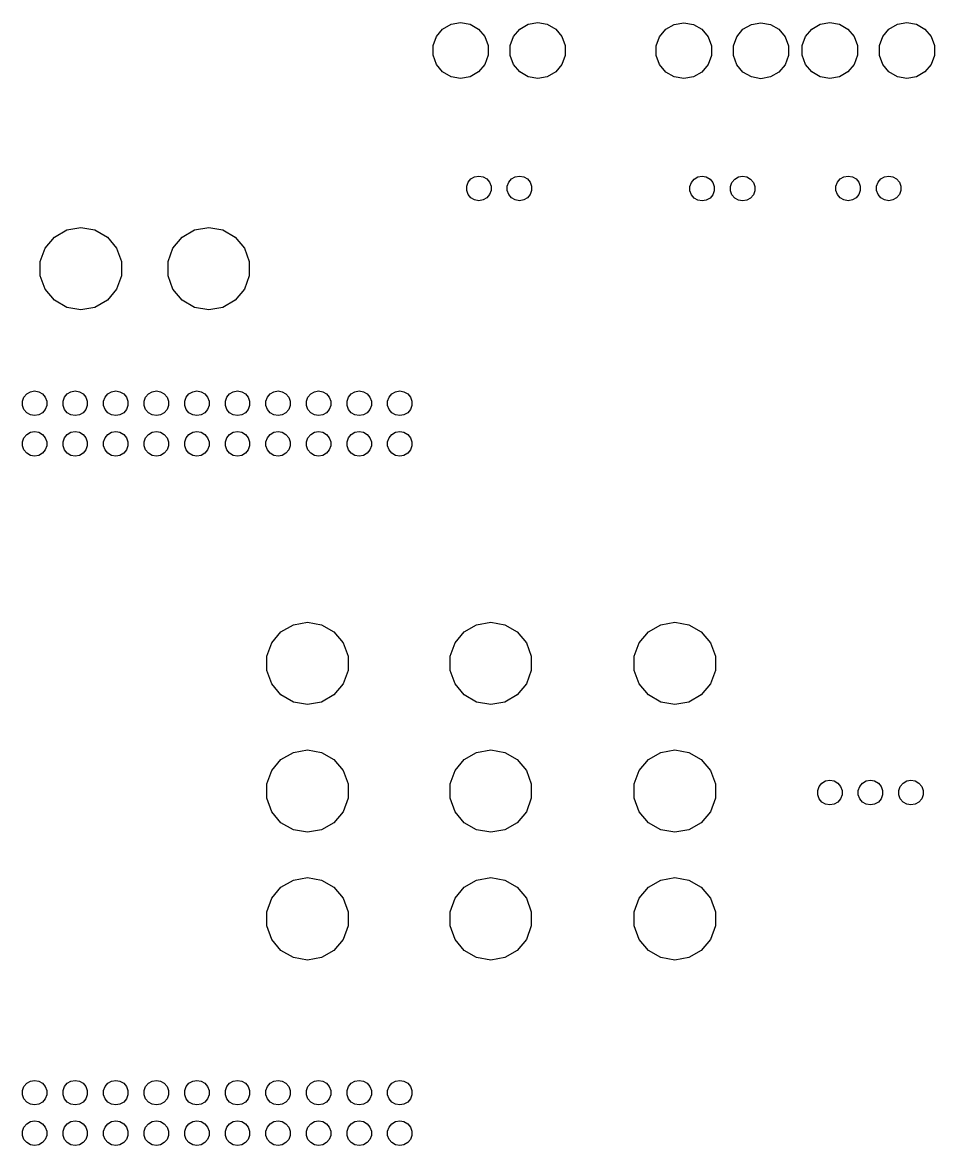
# Model space of a CAD drawing. Extents: x 121 to 245, y -123 to -53.
# Drawn here: x 121.2 to 178.3, y -123.2 to -52.9 of the extents above; entities that cross this region are included whole.
import ezdxf

# ---------------------------------------------------------------- set-up
doc = ezdxf.new("R2010")
doc.units = 0
doc.header["$MEASUREMENT"] = 0
doc.layers.add('BLACK', color=7, linetype='CONTINUOUS')

msp = doc.modelspace()

# ---------------------------------------------------------------- linework, layer by layer
at = {"layer": 'BLACK', "linetype": 'CONTINUOUS'}
for p, q in [((147.071, -53.7302), (147.462, -53.2642)), ((147.462, -53.2642), (147.989, -52.96)), ((147.989, -52.96), (148.588, -52.8544)), ((148.588, -52.8544), (149.187, -52.96)), ((149.187, -52.96), (149.714, -53.2642)), ((149.714, -53.2642), (150.105, -53.7302)), ((151.899, -53.7342), (152.29, -53.2682)), ((152.29, -53.2682), (152.817, -52.964)), ((152.817, -52.964), (153.416, -52.8584)), ((153.416, -52.8584), (154.015, -52.964)), ((154.015, -52.964), (154.542, -53.2682)), ((154.542, -53.2682), (154.933, -53.7342)), ((161.043, -53.7442), (161.434, -53.2782)), ((161.434, -53.2782), (161.961, -52.974)), ((161.961, -52.974), (162.56, -52.8684)), ((162.56, -52.8684), (163.159, -52.974)), ((163.159, -52.974), (163.686, -53.2782)), ((163.686, -53.2782), (164.077, -53.7442)), ((165.871, -53.7482), (166.262, -53.2822)), ((166.262, -53.2822), (166.789, -52.978)), ((166.789, -52.978), (167.388, -52.8724)), ((167.388, -52.8724), (167.987, -52.978)), ((167.987, -52.978), (168.514, -53.2822)), ((168.514, -53.2822), (168.905, -53.7482)), ((170.187, -53.7302), (170.578, -53.2642)), ((170.578, -53.2642), (171.105, -52.96)), ((171.105, -52.96), (171.704, -52.8544)), ((171.704, -52.8544), (172.303, -52.96)), ((172.303, -52.96), (172.83, -53.2642)), ((172.83, -53.2642), (173.221, -53.7302)), ((175.015, -53.7342), (175.406, -53.2682)), ((175.406, -53.2682), (175.933, -52.964)), ((175.933, -52.964), (176.532, -52.8584)), ((176.532, -52.8584), (177.131, -52.964)), ((177.131, -52.964), (177.658, -53.2682)), ((177.658, -53.2682), (178.049, -53.7342)), ((146.863, -54.3018), (147.071, -53.7302)), ((150.105, -53.7302), (150.313, -54.3018)), ((151.691, -54.3058), (151.899, -53.7342)), ((154.933, -53.7342), (155.141, -54.3058)), ((160.835, -54.3158), (161.043, -53.7442)), ((164.077, -53.7442), (164.285, -54.3158)), ((165.663, -54.3198), (165.871, -53.7482)), ((168.905, -53.7482), (169.113, -54.3198)), ((169.979, -54.3018), (170.187, -53.7302)), ((173.221, -53.7302), (173.429, -54.3018)), ((174.807, -54.3058), (175.015, -53.7342)), ((178.049, -53.7342), (178.257, -54.3058)), ((146.863, -54.9102), (146.863, -54.3018)), ((150.313, -54.3018), (150.313, -54.9102)), ((151.691, -54.9142), (151.691, -54.3058)), ((155.141, -54.3058), (155.141, -54.9142)), ((160.835, -54.9242), (160.835, -54.3158)), ((164.285, -54.3158), (164.285, -54.9242)), ((165.663, -54.9282), (165.663, -54.3198)), ((169.113, -54.3198), (169.113, -54.9282)), ((169.979, -54.9102), (169.979, -54.3018)), ((173.429, -54.3018), (173.429, -54.9102)), ((174.807, -54.9142), (174.807, -54.3058)), ((178.257, -54.3058), (178.257, -54.9142)), ((147.071, -55.4818), (146.863, -54.9102)), ((147.462, -55.9478), (147.071, -55.4818)), ((150.105, -55.4818), (149.714, -55.9478)), ((150.313, -54.9102), (150.105, -55.4818)), ((151.899, -55.4858), (151.691, -54.9142)), ((152.29, -55.9518), (151.899, -55.4858)), ((154.933, -55.4858), (154.542, -55.9518)), ((155.141, -54.9142), (154.933, -55.4858)), ((161.043, -55.4958), (160.835, -54.9242)), ((161.434, -55.9618), (161.043, -55.4958)), ((164.077, -55.4958), (163.686, -55.9618)), ((164.285, -54.9242), (164.077, -55.4958)), ((165.871, -55.4998), (165.663, -54.9282)), ((166.262, -55.9658), (165.871, -55.4998)), ((168.905, -55.4998), (168.514, -55.9658)), ((169.113, -54.9282), (168.905, -55.4998)), ((170.187, -55.4818), (169.979, -54.9102)), ((170.578, -55.9478), (170.187, -55.4818)), ((173.221, -55.4818), (172.83, -55.9478)), ((173.429, -54.9102), (173.221, -55.4818)), ((175.015, -55.4858), (174.807, -54.9142)), ((175.406, -55.9518), (175.015, -55.4858)), ((178.049, -55.4858), (177.658, -55.9518)), ((178.257, -54.9142), (178.049, -55.4858)), ((147.989, -56.252), (147.462, -55.9478)), ((148.588, -56.3576), (147.989, -56.252)), ((149.187, -56.252), (148.588, -56.3576)), ((149.714, -55.9478), (149.187, -56.252)), ((152.817, -56.256), (152.29, -55.9518)), ((153.416, -56.3616), (152.817, -56.256)), ((154.015, -56.256), (153.416, -56.3616)), ((154.542, -55.9518), (154.015, -56.256)), ((161.961, -56.266), (161.434, -55.9618)), ((162.56, -56.3716), (161.961, -56.266)), ((163.159, -56.266), (162.56, -56.3716)), ((163.686, -55.9618), (163.159, -56.266)), ((166.789, -56.27), (166.262, -55.9658)), ((167.388, -56.3756), (166.789, -56.27)), ((167.987, -56.27), (167.388, -56.3756)), ((168.514, -55.9658), (167.987, -56.27)), ((171.105, -56.252), (170.578, -55.9478)), ((171.704, -56.3576), (171.105, -56.252)), ((172.303, -56.252), (171.704, -56.3576)), ((172.83, -55.9478), (172.303, -56.252)), ((175.933, -56.256), (175.406, -55.9518)), ((176.532, -56.3616), (175.933, -56.256)), ((177.131, -56.256), (176.532, -56.3616)), ((177.658, -55.9518), (177.131, -56.256)), ((149.236, -62.6533), (149.468, -62.5189)), ((149.468, -62.5189), (149.733, -62.4722)), ((149.733, -62.4722), (149.998, -62.5189)), ((149.998, -62.5189), (150.23, -62.6533)), ((151.776, -62.6533), (152.008, -62.5189)), ((152.008, -62.5189), (152.273, -62.4722)), ((152.273, -62.4722), (152.538, -62.5189)), ((152.538, -62.5189), (152.77, -62.6533)), ((163.208, -62.6673), (163.44, -62.5329)), ((163.44, -62.5329), (163.705, -62.4862)), ((163.705, -62.4862), (163.97, -62.5329)), ((163.97, -62.5329), (164.202, -62.6673)), ((165.748, -62.6673), (165.98, -62.5329)), ((165.98, -62.5329), (166.245, -62.4862)), ((166.245, -62.4862), (166.51, -62.5329)), ((166.51, -62.5329), (166.742, -62.6673)), ((172.352, -62.6533), (172.584, -62.5189)), ((172.584, -62.5189), (172.849, -62.4722)), ((172.849, -62.4722), (173.114, -62.5189)), ((173.114, -62.5189), (173.346, -62.6533)), ((174.892, -62.6533), (175.124, -62.5189)), ((175.124, -62.5189), (175.389, -62.4722)), ((175.389, -62.4722), (175.654, -62.5189)), ((175.654, -62.5189), (175.886, -62.6533)), ((148.971, -63.1116), (149.063, -62.8591)), ((148.971, -63.3804), (148.971, -63.1116)), ((149.063, -62.8591), (149.236, -62.6533)), ((150.23, -62.6533), (150.403, -62.8591)), ((150.403, -62.8591), (150.495, -63.1116)), ((150.495, -63.1116), (150.495, -63.3804)), ((151.511, -63.1116), (151.603, -62.8591)), ((151.511, -63.3804), (151.511, -63.1116)), ((151.603, -62.8591), (151.776, -62.6533)), ((152.77, -62.6533), (152.943, -62.8591)), ((152.943, -62.8591), (153.035, -63.1116)), ((153.035, -63.1116), (153.035, -63.3804)), ((162.943, -63.1256), (163.035, -62.8731)), ((162.943, -63.3944), (162.943, -63.1256)), ((163.035, -62.8731), (163.208, -62.6673)), ((164.202, -62.6673), (164.375, -62.8731)), ((164.375, -62.8731), (164.467, -63.1256)), ((164.467, -63.1256), (164.467, -63.3944)), ((165.483, -63.1256), (165.575, -62.8731)), ((165.483, -63.3944), (165.483, -63.1256)), ((165.575, -62.8731), (165.748, -62.6673)), ((166.742, -62.6673), (166.915, -62.8731)), ((166.915, -62.8731), (167.007, -63.1256)), ((167.007, -63.1256), (167.007, -63.3944)), ((172.087, -63.1116), (172.179, -62.8591)), ((172.087, -63.3804), (172.087, -63.1116)), ((172.179, -62.8591), (172.352, -62.6533)), ((173.346, -62.6533), (173.519, -62.8591)), ((173.519, -62.8591), (173.611, -63.1116)), ((173.611, -63.1116), (173.611, -63.3804)), ((174.627, -63.1116), (174.719, -62.8591)), ((174.627, -63.3804), (174.627, -63.1116)), ((174.719, -62.8591), (174.892, -62.6533)), ((175.886, -62.6533), (176.059, -62.8591)), ((176.059, -62.8591), (176.151, -63.1116)), ((176.151, -63.1116), (176.151, -63.3804)), ((149.063, -63.6329), (148.971, -63.3804)), ((149.236, -63.8387), (149.063, -63.6329)), ((149.468, -63.9731), (149.236, -63.8387)), ((149.733, -64.0198), (149.468, -63.9731)), ((149.998, -63.9731), (149.733, -64.0198)), ((150.23, -63.8387), (149.998, -63.9731)), ((150.403, -63.6329), (150.23, -63.8387)), ((150.495, -63.3804), (150.403, -63.6329)), ((151.603, -63.6329), (151.511, -63.3804)), ((151.776, -63.8387), (151.603, -63.6329)), ((152.008, -63.9731), (151.776, -63.8387)), ((152.273, -64.0198), (152.008, -63.9731)), ((152.538, -63.9731), (152.273, -64.0198)), ((152.77, -63.8387), (152.538, -63.9731)), ((152.943, -63.6329), (152.77, -63.8387)), ((153.035, -63.3804), (152.943, -63.6329)), ((163.035, -63.6469), (162.943, -63.3944)), ((163.208, -63.8527), (163.035, -63.6469)), ((163.44, -63.9871), (163.208, -63.8527)), ((163.705, -64.0338), (163.44, -63.9871)), ((163.97, -63.9871), (163.705, -64.0338)), ((164.202, -63.8527), (163.97, -63.9871)), ((164.375, -63.6469), (164.202, -63.8527)), ((164.467, -63.3944), (164.375, -63.6469)), ((165.575, -63.6469), (165.483, -63.3944)), ((165.748, -63.8527), (165.575, -63.6469)), ((165.98, -63.9871), (165.748, -63.8527)), ((166.245, -64.0338), (165.98, -63.9871)), ((166.51, -63.9871), (166.245, -64.0338)), ((166.742, -63.8527), (166.51, -63.9871)), ((166.915, -63.6469), (166.742, -63.8527)), ((167.007, -63.3944), (166.915, -63.6469)), ((172.179, -63.6329), (172.087, -63.3804)), ((172.352, -63.8387), (172.179, -63.6329)), ((172.584, -63.9731), (172.352, -63.8387)), ((172.849, -64.0198), (172.584, -63.9731)), ((173.114, -63.9731), (172.849, -64.0198)), ((173.346, -63.8387), (173.114, -63.9731)), ((173.519, -63.6329), (173.346, -63.8387)), ((173.611, -63.3804), (173.519, -63.6329)), ((174.719, -63.6329), (174.627, -63.3804)), ((174.892, -63.8387), (174.719, -63.6329)), ((175.124, -63.9731), (174.892, -63.8387)), ((175.389, -64.0198), (175.124, -63.9731)), ((175.654, -63.9731), (175.389, -64.0198)), ((175.886, -63.8387), (175.654, -63.9731)), ((176.059, -63.6329), (175.886, -63.8387)), ((176.151, -63.3804), (176.059, -63.6329)), ((123.158, -66.2994), (123.933, -65.8516)), ((123.933, -65.8516), (124.816, -65.696)), ((124.816, -65.696), (125.698, -65.8516)), ((125.698, -65.8516), (126.473, -66.2994)), ((131.159, -66.2994), (131.934, -65.8516)), ((131.934, -65.8516), (132.817, -65.696)), ((132.817, -65.696), (133.699, -65.8516)), ((133.699, -65.8516), (134.474, -66.2994)), ((122.582, -66.9856), (123.158, -66.2994)), ((126.473, -66.2994), (127.049, -66.9856)), ((130.583, -66.9856), (131.159, -66.2994)), ((134.474, -66.2994), (135.05, -66.9856)), ((122.276, -67.8273), (122.582, -66.9856)), ((127.049, -66.9856), (127.356, -67.8273)), ((130.277, -67.8273), (130.583, -66.9856)), ((135.05, -66.9856), (135.357, -67.8273)), ((122.276, -68.7231), (122.276, -67.8273)), ((127.356, -67.8273), (127.356, -68.7231)), ((130.277, -68.7231), (130.277, -67.8273)), ((135.357, -67.8273), (135.357, -68.7231)), ((122.582, -69.5648), (122.276, -68.7231)), ((127.356, -68.7231), (127.049, -69.5648)), ((130.583, -69.5648), (130.277, -68.7231)), ((135.357, -68.7231), (135.05, -69.5648)), ((123.158, -70.251), (122.582, -69.5648)), ((127.049, -69.5648), (126.473, -70.251)), ((131.159, -70.251), (130.583, -69.5648)), ((135.05, -69.5648), (134.474, -70.251)), ((123.933, -70.6988), (123.158, -70.251)), ((126.473, -70.251), (125.698, -70.6988)), ((131.934, -70.6988), (131.159, -70.251)), ((134.474, -70.251), (133.699, -70.6988)), ((124.816, -70.8544), (123.933, -70.6988)), ((125.698, -70.6988), (124.816, -70.8544)), ((132.817, -70.8544), (131.934, -70.6988)), ((133.699, -70.6988), (132.817, -70.8544)), ((121.656, -75.9828), (121.92, -75.9363)), ((121.92, -75.9363), (122.184, -75.9828)), ((124.196, -75.9828), (124.46, -75.9363)), ((124.46, -75.9363), (124.724, -75.9828)), ((126.736, -75.9828), (127, -75.9363)), ((127, -75.9363), (127.264, -75.9828)), ((129.276, -75.9828), (129.54, -75.9363)), ((129.54, -75.9363), (129.804, -75.9828)), ((131.816, -75.9828), (132.08, -75.9363)), ((132.08, -75.9363), (132.344, -75.9828)), ((134.356, -75.9828), (134.62, -75.9363)), ((134.62, -75.9363), (134.884, -75.9828)), ((136.896, -75.9828), (137.16, -75.9363)), ((137.16, -75.9363), (137.424, -75.9828)), ((139.436, -75.9828), (139.7, -75.9363)), ((139.7, -75.9363), (139.964, -75.9828)), ((141.976, -75.9828), (142.24, -75.9363)), ((142.24, -75.9363), (142.504, -75.9828)), ((144.516, -75.9828), (144.78, -75.9363)), ((144.78, -75.9363), (145.044, -75.9828)), ((121.16, -76.574), (121.252, -76.3221)), ((121.16, -76.842), (121.16, -76.574)), ((121.252, -76.3221), (121.424, -76.1168)), ((121.424, -76.1168), (121.656, -75.9828)), ((122.184, -75.9828), (122.416, -76.1168)), ((122.416, -76.1168), (122.588, -76.3221)), ((122.588, -76.3221), (122.68, -76.574)), ((122.68, -76.574), (122.68, -76.842)), ((123.7, -76.574), (123.792, -76.3221)), ((123.7, -76.842), (123.7, -76.574)), ((123.792, -76.3221), (123.964, -76.1168)), ((123.964, -76.1168), (124.196, -75.9828)), ((124.724, -75.9828), (124.956, -76.1168)), ((124.956, -76.1168), (125.128, -76.3221)), ((125.128, -76.3221), (125.22, -76.574)), ((125.22, -76.574), (125.22, -76.842)), ((126.24, -76.574), (126.332, -76.3221)), ((126.24, -76.842), (126.24, -76.574)), ((126.332, -76.3221), (126.504, -76.1168)), ((126.504, -76.1168), (126.736, -75.9828)), ((127.264, -75.9828), (127.496, -76.1168)), ((127.496, -76.1168), (127.668, -76.3221)), ((127.668, -76.3221), (127.76, -76.574)), ((127.76, -76.574), (127.76, -76.842)), ((128.78, -76.574), (128.872, -76.3221)), ((128.78, -76.842), (128.78, -76.574)), ((128.872, -76.3221), (129.044, -76.1168)), ((129.044, -76.1168), (129.276, -75.9828)), ((129.804, -75.9828), (130.036, -76.1168)), ((130.036, -76.1168), (130.208, -76.3221)), ((130.208, -76.3221), (130.3, -76.574)), ((130.3, -76.574), (130.3, -76.842)), ((131.32, -76.574), (131.412, -76.3221)), ((131.32, -76.842), (131.32, -76.574)), ((131.412, -76.3221), (131.584, -76.1168)), ((131.584, -76.1168), (131.816, -75.9828)), ((132.344, -75.9828), (132.576, -76.1168)), ((132.576, -76.1168), (132.748, -76.3221)), ((132.748, -76.3221), (132.84, -76.574)), ((132.84, -76.574), (132.84, -76.842)), ((133.86, -76.574), (133.952, -76.3221)), ((133.86, -76.842), (133.86, -76.574)), ((133.952, -76.3221), (134.124, -76.1168)), ((134.124, -76.1168), (134.356, -75.9828)), ((134.884, -75.9828), (135.116, -76.1168)), ((135.116, -76.1168), (135.288, -76.3221)), ((135.288, -76.3221), (135.38, -76.574)), ((135.38, -76.574), (135.38, -76.842)), ((136.4, -76.574), (136.492, -76.3221)), ((136.4, -76.842), (136.4, -76.574)), ((136.492, -76.3221), (136.664, -76.1168)), ((136.664, -76.1168), (136.896, -75.9828)), ((137.424, -75.9828), (137.656, -76.1168)), ((137.656, -76.1168), (137.828, -76.3221)), ((137.828, -76.3221), (137.92, -76.574)), ((137.92, -76.574), (137.92, -76.842)), ((138.94, -76.574), (139.032, -76.3221)), ((138.94, -76.842), (138.94, -76.574)), ((139.032, -76.3221), (139.204, -76.1168)), ((139.204, -76.1168), (139.436, -75.9828)), ((139.964, -75.9828), (140.196, -76.1168)), ((140.196, -76.1168), (140.368, -76.3221)), ((140.368, -76.3221), (140.46, -76.574)), ((140.46, -76.574), (140.46, -76.842)), ((141.48, -76.574), (141.572, -76.3221)), ((141.48, -76.842), (141.48, -76.574)), ((141.572, -76.3221), (141.744, -76.1168)), ((141.744, -76.1168), (141.976, -75.9828)), ((142.504, -75.9828), (142.736, -76.1168)), ((142.736, -76.1168), (142.908, -76.3221)), ((142.908, -76.3221), (143, -76.574)), ((143, -76.574), (143, -76.842)), ((144.02, -76.574), (144.112, -76.3221)), ((144.02, -76.842), (144.02, -76.574)), ((144.112, -76.3221), (144.284, -76.1168)), ((144.284, -76.1168), (144.516, -75.9828)), ((145.044, -75.9828), (145.276, -76.1168)), ((145.276, -76.1168), (145.448, -76.3221)), ((145.448, -76.3221), (145.54, -76.574)), ((145.54, -76.574), (145.54, -76.842)), ((121.252, -77.0939), (121.16, -76.842)), ((121.424, -77.2992), (121.252, -77.0939)), ((121.656, -77.4332), (121.424, -77.2992)), ((122.416, -77.2992), (122.184, -77.4332)), ((122.588, -77.0939), (122.416, -77.2992)), ((122.68, -76.842), (122.588, -77.0939)), ((123.792, -77.0939), (123.7, -76.842)), ((123.964, -77.2992), (123.792, -77.0939)), ((124.196, -77.4332), (123.964, -77.2992)), ((124.956, -77.2992), (124.724, -77.4332)), ((125.128, -77.0939), (124.956, -77.2992)), ((125.22, -76.842), (125.128, -77.0939)), ((126.332, -77.0939), (126.24, -76.842)), ((126.504, -77.2992), (126.332, -77.0939)), ((126.736, -77.4332), (126.504, -77.2992)), ((127.496, -77.2992), (127.264, -77.4332)), ((127.668, -77.0939), (127.496, -77.2992)), ((127.76, -76.842), (127.668, -77.0939)), ((128.872, -77.0939), (128.78, -76.842)), ((129.044, -77.2992), (128.872, -77.0939)), ((129.276, -77.4332), (129.044, -77.2992)), ((130.036, -77.2992), (129.804, -77.4332)), ((130.208, -77.0939), (130.036, -77.2992)), ((130.3, -76.842), (130.208, -77.0939)), ((131.412, -77.0939), (131.32, -76.842)), ((131.584, -77.2992), (131.412, -77.0939)), ((131.816, -77.4332), (131.584, -77.2992)), ((132.576, -77.2992), (132.344, -77.4332)), ((132.748, -77.0939), (132.576, -77.2992)), ((132.84, -76.842), (132.748, -77.0939)), ((133.952, -77.0939), (133.86, -76.842)), ((134.124, -77.2992), (133.952, -77.0939)), ((134.356, -77.4332), (134.124, -77.2992)), ((135.116, -77.2992), (134.884, -77.4332)), ((135.288, -77.0939), (135.116, -77.2992)), ((135.38, -76.842), (135.288, -77.0939)), ((136.492, -77.0939), (136.4, -76.842)), ((136.664, -77.2992), (136.492, -77.0939)), ((136.896, -77.4332), (136.664, -77.2992)), ((137.656, -77.2992), (137.424, -77.4332)), ((137.828, -77.0939), (137.656, -77.2992)), ((137.92, -76.842), (137.828, -77.0939)), ((139.032, -77.0939), (138.94, -76.842)), ((139.204, -77.2992), (139.032, -77.0939)), ((139.436, -77.4332), (139.204, -77.2992)), ((140.196, -77.2992), (139.964, -77.4332)), ((140.368, -77.0939), (140.196, -77.2992)), ((140.46, -76.842), (140.368, -77.0939)), ((141.572, -77.0939), (141.48, -76.842)), ((141.744, -77.2992), (141.572, -77.0939)), ((141.976, -77.4332), (141.744, -77.2992)), ((142.736, -77.2992), (142.504, -77.4332)), ((142.908, -77.0939), (142.736, -77.2992)), ((143, -76.842), (142.908, -77.0939)), ((144.112, -77.0939), (144.02, -76.842)), ((144.284, -77.2992), (144.112, -77.0939)), ((144.516, -77.4332), (144.284, -77.2992)), ((145.276, -77.2992), (145.044, -77.4332)), ((145.448, -77.0939), (145.276, -77.2992)), ((145.54, -76.842), (145.448, -77.0939)), ((121.92, -77.4797), (121.656, -77.4332)), ((122.184, -77.4332), (121.92, -77.4797)), ((124.46, -77.4797), (124.196, -77.4332)), ((124.724, -77.4332), (124.46, -77.4797)), ((127, -77.4797), (126.736, -77.4332)), ((127.264, -77.4332), (127, -77.4797)), ((129.54, -77.4797), (129.276, -77.4332)), ((129.804, -77.4332), (129.54, -77.4797)), ((132.08, -77.4797), (131.816, -77.4332)), ((132.344, -77.4332), (132.08, -77.4797)), ((134.62, -77.4797), (134.356, -77.4332)), ((134.884, -77.4332), (134.62, -77.4797)), ((137.16, -77.4797), (136.896, -77.4332)), ((137.424, -77.4332), (137.16, -77.4797)), ((139.7, -77.4797), (139.436, -77.4332)), ((139.964, -77.4332), (139.7, -77.4797)), ((142.24, -77.4797), (141.976, -77.4332)), ((142.504, -77.4332), (142.24, -77.4797)), ((144.78, -77.4797), (144.516, -77.4332)), ((145.044, -77.4332), (144.78, -77.4797)), ((121.252, -78.8621), (121.424, -78.6568)), ((121.424, -78.6568), (121.656, -78.5228)), ((121.656, -78.5228), (121.92, -78.4763)), ((121.92, -78.4763), (122.184, -78.5228)), ((122.184, -78.5228), (122.416, -78.6568)), ((122.416, -78.6568), (122.588, -78.8621)), ((123.792, -78.8621), (123.964, -78.6568)), ((123.964, -78.6568), (124.196, -78.5228)), ((124.196, -78.5228), (124.46, -78.4763)), ((124.46, -78.4763), (124.724, -78.5228)), ((124.724, -78.5228), (124.956, -78.6568)), ((124.956, -78.6568), (125.128, -78.8621)), ((126.332, -78.8621), (126.504, -78.6568)), ((126.504, -78.6568), (126.736, -78.5228)), ((126.736, -78.5228), (127, -78.4763)), ((127, -78.4763), (127.264, -78.5228)), ((127.264, -78.5228), (127.496, -78.6568)), ((127.496, -78.6568), (127.668, -78.8621)), ((128.872, -78.8621), (129.044, -78.6568)), ((129.044, -78.6568), (129.276, -78.5228)), ((129.276, -78.5228), (129.54, -78.4763)), ((129.54, -78.4763), (129.804, -78.5228)), ((129.804, -78.5228), (130.036, -78.6568)), ((130.036, -78.6568), (130.208, -78.8621)), ((131.412, -78.8621), (131.584, -78.6568)), ((131.584, -78.6568), (131.816, -78.5228)), ((131.816, -78.5228), (132.08, -78.4763)), ((132.08, -78.4763), (132.344, -78.5228)), ((132.344, -78.5228), (132.576, -78.6568)), ((132.576, -78.6568), (132.748, -78.8621)), ((133.952, -78.8621), (134.124, -78.6568)), ((134.124, -78.6568), (134.356, -78.5228)), ((134.356, -78.5228), (134.62, -78.4763)), ((134.62, -78.4763), (134.884, -78.5228)), ((134.884, -78.5228), (135.116, -78.6568)), ((135.116, -78.6568), (135.288, -78.8621)), ((136.492, -78.8621), (136.664, -78.6568)), ((136.664, -78.6568), (136.896, -78.5228)), ((136.896, -78.5228), (137.16, -78.4763)), ((137.16, -78.4763), (137.424, -78.5228)), ((137.424, -78.5228), (137.656, -78.6568)), ((137.656, -78.6568), (137.828, -78.8621)), ((139.032, -78.8621), (139.204, -78.6568)), ((139.204, -78.6568), (139.436, -78.5228)), ((139.436, -78.5228), (139.7, -78.4763)), ((139.7, -78.4763), (139.964, -78.5228)), ((139.964, -78.5228), (140.196, -78.6568)), ((140.196, -78.6568), (140.368, -78.8621)), ((141.572, -78.8621), (141.744, -78.6568)), ((141.744, -78.6568), (141.976, -78.5228)), ((141.976, -78.5228), (142.24, -78.4763)), ((142.24, -78.4763), (142.504, -78.5228)), ((142.504, -78.5228), (142.736, -78.6568)), ((142.736, -78.6568), (142.908, -78.8621)), ((144.112, -78.8621), (144.284, -78.6568)), ((144.284, -78.6568), (144.516, -78.5228)), ((144.516, -78.5228), (144.78, -78.4763)), ((144.78, -78.4763), (145.044, -78.5228)), ((145.044, -78.5228), (145.276, -78.6568)), ((145.276, -78.6568), (145.448, -78.8621)), ((121.16, -79.114), (121.252, -78.8621)), ((121.16, -79.382), (121.16, -79.114)), ((121.252, -79.6339), (121.16, -79.382)), ((122.588, -78.8621), (122.68, -79.114)), ((122.68, -79.382), (122.588, -79.6339)), ((122.68, -79.114), (122.68, -79.382)), ((123.7, -79.114), (123.792, -78.8621)), ((123.7, -79.382), (123.7, -79.114)), ((123.792, -79.6339), (123.7, -79.382)), ((125.128, -78.8621), (125.22, -79.114)), ((125.22, -79.382), (125.128, -79.6339)), ((125.22, -79.114), (125.22, -79.382)), ((126.24, -79.114), (126.332, -78.8621)), ((126.24, -79.382), (126.24, -79.114)), ((126.332, -79.6339), (126.24, -79.382)), ((127.668, -78.8621), (127.76, -79.114)), ((127.76, -79.382), (127.668, -79.6339)), ((127.76, -79.114), (127.76, -79.382)), ((128.78, -79.114), (128.872, -78.8621)), ((128.78, -79.382), (128.78, -79.114)), ((128.872, -79.6339), (128.78, -79.382)), ((130.208, -78.8621), (130.3, -79.114)), ((130.3, -79.382), (130.208, -79.6339)), ((130.3, -79.114), (130.3, -79.382)), ((131.32, -79.114), (131.412, -78.8621)), ((131.32, -79.382), (131.32, -79.114)), ((131.412, -79.6339), (131.32, -79.382)), ((132.748, -78.8621), (132.84, -79.114)), ((132.84, -79.382), (132.748, -79.6339)), ((132.84, -79.114), (132.84, -79.382)), ((133.86, -79.114), (133.952, -78.8621)), ((133.86, -79.382), (133.86, -79.114)), ((133.952, -79.6339), (133.86, -79.382)), ((135.288, -78.8621), (135.38, -79.114)), ((135.38, -79.382), (135.288, -79.6339)), ((135.38, -79.114), (135.38, -79.382)), ((136.4, -79.114), (136.492, -78.8621)), ((136.4, -79.382), (136.4, -79.114)), ((136.492, -79.6339), (136.4, -79.382)), ((137.828, -78.8621), (137.92, -79.114)), ((137.92, -79.382), (137.828, -79.6339)), ((137.92, -79.114), (137.92, -79.382)), ((138.94, -79.114), (139.032, -78.8621)), ((138.94, -79.382), (138.94, -79.114)), ((139.032, -79.6339), (138.94, -79.382)), ((140.368, -78.8621), (140.46, -79.114)), ((140.46, -79.382), (140.368, -79.6339)), ((140.46, -79.114), (140.46, -79.382)), ((141.48, -79.114), (141.572, -78.8621)), ((141.48, -79.382), (141.48, -79.114)), ((141.572, -79.6339), (141.48, -79.382)), ((142.908, -78.8621), (143, -79.114)), ((143, -79.382), (142.908, -79.6339)), ((143, -79.114), (143, -79.382)), ((144.02, -79.114), (144.112, -78.8621)), ((144.02, -79.382), (144.02, -79.114)), ((144.112, -79.6339), (144.02, -79.382)), ((145.448, -78.8621), (145.54, -79.114)), ((145.54, -79.382), (145.448, -79.6339)), ((145.54, -79.114), (145.54, -79.382)), ((121.424, -79.8392), (121.252, -79.6339)), ((121.656, -79.9732), (121.424, -79.8392)), ((121.92, -80.0197), (121.656, -79.9732)), ((122.184, -79.9732), (121.92, -80.0197)), ((122.416, -79.8392), (122.184, -79.9732)), ((122.588, -79.6339), (122.416, -79.8392)), ((123.964, -79.8392), (123.792, -79.6339)), ((124.196, -79.9732), (123.964, -79.8392)), ((124.46, -80.0197), (124.196, -79.9732)), ((124.724, -79.9732), (124.46, -80.0197)), ((124.956, -79.8392), (124.724, -79.9732)), ((125.128, -79.6339), (124.956, -79.8392)), ((126.504, -79.8392), (126.332, -79.6339)), ((126.736, -79.9732), (126.504, -79.8392)), ((127, -80.0197), (126.736, -79.9732)), ((127.264, -79.9732), (127, -80.0197)), ((127.496, -79.8392), (127.264, -79.9732)), ((127.668, -79.6339), (127.496, -79.8392)), ((129.044, -79.8392), (128.872, -79.6339)), ((129.276, -79.9732), (129.044, -79.8392)), ((129.54, -80.0197), (129.276, -79.9732)), ((129.804, -79.9732), (129.54, -80.0197)), ((130.036, -79.8392), (129.804, -79.9732)), ((130.208, -79.6339), (130.036, -79.8392)), ((131.584, -79.8392), (131.412, -79.6339)), ((131.816, -79.9732), (131.584, -79.8392)), ((132.08, -80.0197), (131.816, -79.9732)), ((132.344, -79.9732), (132.08, -80.0197)), ((132.576, -79.8392), (132.344, -79.9732)), ((132.748, -79.6339), (132.576, -79.8392)), ((134.124, -79.8392), (133.952, -79.6339)), ((134.356, -79.9732), (134.124, -79.8392)), ((134.62, -80.0197), (134.356, -79.9732)), ((134.884, -79.9732), (134.62, -80.0197)), ((135.116, -79.8392), (134.884, -79.9732)), ((135.288, -79.6339), (135.116, -79.8392)), ((136.664, -79.8392), (136.492, -79.6339)), ((136.896, -79.9732), (136.664, -79.8392)), ((137.16, -80.0197), (136.896, -79.9732)), ((137.424, -79.9732), (137.16, -80.0197)), ((137.656, -79.8392), (137.424, -79.9732)), ((137.828, -79.6339), (137.656, -79.8392)), ((139.204, -79.8392), (139.032, -79.6339)), ((139.436, -79.9732), (139.204, -79.8392)), ((139.7, -80.0197), (139.436, -79.9732)), ((139.964, -79.9732), (139.7, -80.0197)), ((140.196, -79.8392), (139.964, -79.9732)), ((140.368, -79.6339), (140.196, -79.8392)), ((141.744, -79.8392), (141.572, -79.6339)), ((141.976, -79.9732), (141.744, -79.8392)), ((142.24, -80.0197), (141.976, -79.9732)), ((142.504, -79.9732), (142.24, -80.0197)), ((142.736, -79.8392), (142.504, -79.9732)), ((142.908, -79.6339), (142.736, -79.8392)), ((144.284, -79.8392), (144.112, -79.6339)), ((144.516, -79.9732), (144.284, -79.8392)), ((144.78, -80.0197), (144.516, -79.9732)), ((145.044, -79.9732), (144.78, -80.0197)), ((145.276, -79.8392), (145.044, -79.9732)), ((145.448, -79.6339), (145.276, -79.8392)), ((137.342, -91.0242), (138.118, -90.5764)), ((138.118, -90.5764), (139, -90.4208)), ((139, -90.4208), (139.882, -90.5764)), ((139.882, -90.5764), (140.658, -91.0242)), ((148.817, -91.0242), (149.593, -90.5764)), ((149.593, -90.5764), (150.475, -90.4208)), ((150.475, -90.4208), (151.357, -90.5764)), ((151.357, -90.5764), (152.133, -91.0242)), ((160.342, -91.0242), (161.118, -90.5764)), ((161.118, -90.5764), (162, -90.4208)), ((162, -90.4208), (162.882, -90.5764)), ((162.882, -90.5764), (163.658, -91.0242)), ((136.766, -91.7104), (137.342, -91.0242)), ((140.658, -91.0242), (141.234, -91.7104)), ((148.241, -91.7104), (148.817, -91.0242)), ((152.133, -91.0242), (152.709, -91.7104)), ((159.766, -91.7104), (160.342, -91.0242)), ((163.658, -91.0242), (164.234, -91.7104)), ((136.46, -92.5521), (136.766, -91.7104)), ((141.234, -91.7104), (141.54, -92.5521)), ((147.935, -92.5521), (148.241, -91.7104)), ((152.709, -91.7104), (153.015, -92.5521)), ((159.46, -92.5521), (159.766, -91.7104)), ((164.234, -91.7104), (164.54, -92.5521)), ((136.46, -93.4479), (136.46, -92.5521)), ((141.54, -92.5521), (141.54, -93.4479)), ((147.935, -93.4479), (147.935, -92.5521)), ((153.015, -92.5521), (153.015, -93.4479)), ((159.46, -93.4479), (159.46, -92.5521)), ((164.54, -92.5521), (164.54, -93.4479)), ((136.766, -94.2896), (136.46, -93.4479)), ((141.54, -93.4479), (141.234, -94.2896)), ((148.241, -94.2896), (147.935, -93.4479)), ((153.015, -93.4479), (152.709, -94.2896)), ((159.766, -94.2896), (159.46, -93.4479)), ((164.54, -93.4479), (164.234, -94.2896)), ((137.342, -94.9758), (136.766, -94.2896)), ((141.234, -94.2896), (140.658, -94.9758)), ((148.817, -94.9758), (148.241, -94.2896)), ((152.709, -94.2896), (152.133, -94.9758)), ((160.342, -94.9758), (159.766, -94.2896)), ((164.234, -94.2896), (163.658, -94.9758)), ((138.118, -95.4236), (137.342, -94.9758)), ((139, -95.5792), (138.118, -95.4236)), ((139.882, -95.4236), (139, -95.5792)), ((140.658, -94.9758), (139.882, -95.4236)), ((149.593, -95.4236), (148.817, -94.9758)), ((150.475, -95.5792), (149.593, -95.4236)), ((151.357, -95.4236), (150.475, -95.5792)), ((152.133, -94.9758), (151.357, -95.4236)), ((161.118, -95.4236), (160.342, -94.9758)), ((162, -95.5792), (161.118, -95.4236)), ((162.882, -95.4236), (162, -95.5792)), ((163.658, -94.9758), (162.882, -95.4236)), ((138.118, -98.5774), (139, -98.4218)), ((139, -98.4218), (139.882, -98.5774)), ((149.593, -98.5774), (150.475, -98.4218)), ((150.475, -98.4218), (151.357, -98.5774)), ((161.118, -98.5774), (162, -98.4218)), ((162, -98.4218), (162.882, -98.5774)), ((136.766, -99.7114), (137.342, -99.0252)), ((137.342, -99.0252), (138.118, -98.5774)), ((139.882, -98.5774), (140.658, -99.0252)), ((140.658, -99.0252), (141.234, -99.7114)), ((148.241, -99.7114), (148.817, -99.0252)), ((148.817, -99.0252), (149.593, -98.5774)), ((151.357, -98.5774), (152.133, -99.0252)), ((152.133, -99.0252), (152.709, -99.7114)), ((159.766, -99.7114), (160.342, -99.0252)), ((160.342, -99.0252), (161.118, -98.5774)), ((162.882, -98.5774), (163.658, -99.0252)), ((163.658, -99.0252), (164.234, -99.7114)), ((136.46, -100.553), (136.766, -99.7114)), ((141.234, -99.7114), (141.54, -100.553)), ((147.935, -100.553), (148.241, -99.7114)), ((152.709, -99.7114), (153.015, -100.553)), ((159.46, -100.553), (159.766, -99.7114)), ((164.234, -99.7114), (164.54, -100.553)), ((136.46, -101.449), (136.46, -100.553)), ((141.54, -100.553), (141.54, -101.449)), ((147.935, -101.449), (147.935, -100.553)), ((153.015, -100.553), (153.015, -101.449)), ((159.46, -101.449), (159.46, -100.553)), ((164.54, -100.553), (164.54, -101.449)), ((171.034, -100.705), (171.207, -100.499)), ((171.207, -100.499), (171.439, -100.365)), ((171.439, -100.365), (171.704, -100.318)), ((171.704, -100.318), (171.969, -100.365)), ((171.969, -100.365), (172.201, -100.499)), ((172.201, -100.499), (172.374, -100.705)), ((173.574, -100.705), (173.747, -100.499)), ((173.747, -100.499), (173.979, -100.365)), ((173.979, -100.365), (174.244, -100.318)), ((174.244, -100.318), (174.509, -100.365)), ((174.509, -100.365), (174.741, -100.499)), ((174.741, -100.499), (174.914, -100.705)), ((176.114, -100.705), (176.287, -100.499)), ((176.287, -100.499), (176.519, -100.365)), ((176.519, -100.365), (176.784, -100.318)), ((176.784, -100.318), (177.049, -100.365)), ((177.049, -100.365), (177.281, -100.499)), ((177.281, -100.499), (177.454, -100.705)), ((170.942, -100.958), (171.034, -100.705)), ((170.942, -101.226), (170.942, -100.958)), ((171.034, -101.479), (170.942, -101.226)), ((172.374, -100.705), (172.466, -100.958)), ((172.466, -101.226), (172.374, -101.479)), ((172.466, -100.958), (172.466, -101.226)), ((173.482, -100.958), (173.574, -100.705)), ((173.482, -101.226), (173.482, -100.958)), ((173.574, -101.479), (173.482, -101.226)), ((174.914, -100.705), (175.006, -100.958)), ((175.006, -101.226), (174.914, -101.479)), ((175.006, -100.958), (175.006, -101.226)), ((176.022, -100.958), (176.114, -100.705)), ((176.022, -101.226), (176.022, -100.958)), ((176.114, -101.479), (176.022, -101.226)), ((177.454, -100.705), (177.546, -100.958)), ((177.546, -101.226), (177.454, -101.479)), ((177.546, -100.958), (177.546, -101.226)), ((136.766, -102.291), (136.46, -101.449)), ((141.54, -101.449), (141.234, -102.291)), ((148.241, -102.291), (147.935, -101.449)), ((153.015, -101.449), (152.709, -102.291)), ((159.766, -102.291), (159.46, -101.449)), ((164.54, -101.449), (164.234, -102.291)), ((171.207, -101.685), (171.034, -101.479)), ((171.439, -101.819), (171.207, -101.685)), ((171.704, -101.866), (171.439, -101.819)), ((171.969, -101.819), (171.704, -101.866)), ((172.201, -101.685), (171.969, -101.819)), ((172.374, -101.479), (172.201, -101.685)), ((173.747, -101.685), (173.574, -101.479)), ((173.979, -101.819), (173.747, -101.685)), ((174.244, -101.866), (173.979, -101.819)), ((174.509, -101.819), (174.244, -101.866)), ((174.741, -101.685), (174.509, -101.819)), ((174.914, -101.479), (174.741, -101.685)), ((176.287, -101.685), (176.114, -101.479)), ((176.519, -101.819), (176.287, -101.685)), ((176.784, -101.866), (176.519, -101.819)), ((177.049, -101.819), (176.784, -101.866)), ((177.281, -101.685), (177.049, -101.819)), ((177.454, -101.479), (177.281, -101.685)), ((137.342, -102.977), (136.766, -102.291)), ((141.234, -102.291), (140.658, -102.977)), ((148.817, -102.977), (148.241, -102.291)), ((152.709, -102.291), (152.133, -102.977)), ((160.342, -102.977), (159.766, -102.291)), ((164.234, -102.291), (163.658, -102.977)), ((138.118, -103.425), (137.342, -102.977)), ((140.658, -102.977), (139.882, -103.425)), ((149.593, -103.425), (148.817, -102.977)), ((152.133, -102.977), (151.357, -103.425)), ((161.118, -103.425), (160.342, -102.977)), ((163.658, -102.977), (162.882, -103.425)), ((139, -103.58), (138.118, -103.425)), ((139.882, -103.425), (139, -103.58)), ((150.475, -103.58), (149.593, -103.425)), ((151.357, -103.425), (150.475, -103.58)), ((162, -103.58), (161.118, -103.425)), ((162.882, -103.425), (162, -103.58)), ((137.342, -107.024), (138.118, -106.576)), ((138.118, -106.576), (139, -106.421)), ((139, -106.421), (139.882, -106.576)), ((139.882, -106.576), (140.658, -107.024)), ((148.817, -107.024), (149.593, -106.576)), ((149.593, -106.576), (150.475, -106.421)), ((150.475, -106.421), (151.357, -106.576)), ((151.357, -106.576), (152.133, -107.024)), ((160.342, -107.024), (161.118, -106.576)), ((161.118, -106.576), (162, -106.421)), ((162, -106.421), (162.882, -106.576)), ((162.882, -106.576), (163.658, -107.024)), ((136.766, -107.71), (137.342, -107.024)), ((140.658, -107.024), (141.234, -107.71)), ((148.241, -107.71), (148.817, -107.024)), ((152.133, -107.024), (152.709, -107.71)), ((159.766, -107.71), (160.342, -107.024)), ((163.658, -107.024), (164.234, -107.71)), ((136.46, -108.552), (136.766, -107.71)), ((141.234, -107.71), (141.54, -108.552)), ((147.935, -108.552), (148.241, -107.71)), ((152.709, -107.71), (153.015, -108.552)), ((159.46, -108.552), (159.766, -107.71)), ((164.234, -107.71), (164.54, -108.552)), ((136.46, -109.448), (136.46, -108.552)), ((141.54, -108.552), (141.54, -109.448)), ((147.935, -109.448), (147.935, -108.552)), ((153.015, -108.552), (153.015, -109.448)), ((159.46, -109.448), (159.46, -108.552)), ((164.54, -108.552), (164.54, -109.448)), ((136.766, -110.29), (136.46, -109.448)), ((141.54, -109.448), (141.234, -110.29)), ((148.241, -110.29), (147.935, -109.448)), ((153.015, -109.448), (152.709, -110.29)), ((159.766, -110.29), (159.46, -109.448)), ((164.54, -109.448), (164.234, -110.29)), ((137.342, -110.976), (136.766, -110.29)), ((141.234, -110.29), (140.658, -110.976)), ((148.817, -110.976), (148.241, -110.29)), ((152.709, -110.29), (152.133, -110.976)), ((160.342, -110.976), (159.766, -110.29)), ((164.234, -110.29), (163.658, -110.976)), ((138.118, -111.424), (137.342, -110.976)), ((140.658, -110.976), (139.882, -111.424)), ((149.593, -111.424), (148.817, -110.976)), ((152.133, -110.976), (151.357, -111.424)), ((161.118, -111.424), (160.342, -110.976)), ((163.658, -110.976), (162.882, -111.424)), ((139, -111.579), (138.118, -111.424)), ((139.882, -111.424), (139, -111.579)), ((150.475, -111.579), (149.593, -111.424)), ((151.357, -111.424), (150.475, -111.579)), ((162, -111.579), (161.118, -111.424)), ((162.882, -111.424), (162, -111.579)), ((121.16, -119.754), (121.252, -119.502)), ((121.252, -119.502), (121.424, -119.297)), ((121.424, -119.297), (121.656, -119.163)), ((121.656, -119.163), (121.92, -119.116)), ((121.92, -119.116), (122.184, -119.163)), ((122.184, -119.163), (122.416, -119.297)), ((122.416, -119.297), (122.588, -119.502)), ((122.588, -119.502), (122.68, -119.754)), ((123.7, -119.754), (123.792, -119.502)), ((123.792, -119.502), (123.964, -119.297)), ((123.964, -119.297), (124.196, -119.163)), ((124.196, -119.163), (124.46, -119.116)), ((124.46, -119.116), (124.724, -119.163)), ((124.724, -119.163), (124.956, -119.297)), ((124.956, -119.297), (125.128, -119.502)), ((125.128, -119.502), (125.22, -119.754)), ((126.24, -119.754), (126.332, -119.502)), ((126.332, -119.502), (126.504, -119.297)), ((126.504, -119.297), (126.736, -119.163)), ((126.736, -119.163), (127, -119.116)), ((127, -119.116), (127.264, -119.163)), ((127.264, -119.163), (127.496, -119.297)), ((127.496, -119.297), (127.668, -119.502)), ((127.668, -119.502), (127.76, -119.754)), ((128.78, -119.754), (128.872, -119.502)), ((128.872, -119.502), (129.044, -119.297)), ((129.044, -119.297), (129.276, -119.163)), ((129.276, -119.163), (129.54, -119.116)), ((129.54, -119.116), (129.804, -119.163)), ((129.804, -119.163), (130.036, -119.297)), ((130.036, -119.297), (130.208, -119.502)), ((130.208, -119.502), (130.3, -119.754)), ((131.32, -119.754), (131.412, -119.502)), ((131.412, -119.502), (131.584, -119.297)), ((131.584, -119.297), (131.816, -119.163)), ((131.816, -119.163), (132.08, -119.116)), ((132.08, -119.116), (132.344, -119.163)), ((132.344, -119.163), (132.576, -119.297)), ((132.576, -119.297), (132.748, -119.502)), ((132.748, -119.502), (132.84, -119.754)), ((133.86, -119.754), (133.952, -119.502)), ((133.952, -119.502), (134.124, -119.297)), ((134.124, -119.297), (134.356, -119.163)), ((134.356, -119.163), (134.62, -119.116)), ((134.62, -119.116), (134.884, -119.163)), ((134.884, -119.163), (135.116, -119.297)), ((135.116, -119.297), (135.288, -119.502)), ((135.288, -119.502), (135.38, -119.754)), ((136.4, -119.754), (136.492, -119.502)), ((136.492, -119.502), (136.664, -119.297)), ((136.664, -119.297), (136.896, -119.163)), ((136.896, -119.163), (137.16, -119.116)), ((137.16, -119.116), (137.424, -119.163)), ((137.424, -119.163), (137.656, -119.297)), ((137.656, -119.297), (137.828, -119.502)), ((137.828, -119.502), (137.92, -119.754)), ((138.94, -119.754), (139.032, -119.502)), ((139.032, -119.502), (139.204, -119.297)), ((139.204, -119.297), (139.436, -119.163)), ((139.436, -119.163), (139.7, -119.116)), ((139.7, -119.116), (139.964, -119.163)), ((139.964, -119.163), (140.196, -119.297)), ((140.196, -119.297), (140.368, -119.502)), ((140.368, -119.502), (140.46, -119.754)), ((141.48, -119.754), (141.572, -119.502)), ((141.572, -119.502), (141.744, -119.297)), ((141.744, -119.297), (141.976, -119.163)), ((141.976, -119.163), (142.24, -119.116)), ((142.24, -119.116), (142.504, -119.163)), ((142.504, -119.163), (142.736, -119.297)), ((142.736, -119.297), (142.908, -119.502)), ((142.908, -119.502), (143, -119.754)), ((144.02, -119.754), (144.112, -119.502)), ((144.112, -119.502), (144.284, -119.297)), ((144.284, -119.297), (144.516, -119.163)), ((144.516, -119.163), (144.78, -119.116)), ((144.78, -119.116), (145.044, -119.163)), ((145.044, -119.163), (145.276, -119.297)), ((145.276, -119.297), (145.448, -119.502)), ((145.448, -119.502), (145.54, -119.754)), ((121.16, -120.022), (121.16, -119.754)), ((121.252, -120.274), (121.16, -120.022)), ((121.424, -120.479), (121.252, -120.274)), ((122.588, -120.274), (122.416, -120.479)), ((122.68, -120.022), (122.588, -120.274)), ((122.68, -119.754), (122.68, -120.022)), ((123.7, -120.022), (123.7, -119.754)), ((123.792, -120.274), (123.7, -120.022)), ((123.964, -120.479), (123.792, -120.274)), ((125.128, -120.274), (124.956, -120.479)), ((125.22, -120.022), (125.128, -120.274)), ((125.22, -119.754), (125.22, -120.022)), ((126.24, -120.022), (126.24, -119.754)), ((126.332, -120.274), (126.24, -120.022)), ((126.504, -120.479), (126.332, -120.274)), ((127.668, -120.274), (127.496, -120.479)), ((127.76, -120.022), (127.668, -120.274)), ((127.76, -119.754), (127.76, -120.022)), ((128.78, -120.022), (128.78, -119.754)), ((128.872, -120.274), (128.78, -120.022)), ((129.044, -120.479), (128.872, -120.274)), ((130.208, -120.274), (130.036, -120.479)), ((130.3, -120.022), (130.208, -120.274)), ((130.3, -119.754), (130.3, -120.022)), ((131.32, -120.022), (131.32, -119.754)), ((131.412, -120.274), (131.32, -120.022)), ((131.584, -120.479), (131.412, -120.274)), ((132.748, -120.274), (132.576, -120.479)), ((132.84, -120.022), (132.748, -120.274)), ((132.84, -119.754), (132.84, -120.022)), ((133.86, -120.022), (133.86, -119.754)), ((133.952, -120.274), (133.86, -120.022)), ((134.124, -120.479), (133.952, -120.274)), ((135.288, -120.274), (135.116, -120.479)), ((135.38, -120.022), (135.288, -120.274)), ((135.38, -119.754), (135.38, -120.022)), ((136.4, -120.022), (136.4, -119.754)), ((136.492, -120.274), (136.4, -120.022)), ((136.664, -120.479), (136.492, -120.274)), ((137.828, -120.274), (137.656, -120.479)), ((137.92, -120.022), (137.828, -120.274)), ((137.92, -119.754), (137.92, -120.022)), ((138.94, -120.022), (138.94, -119.754)), ((139.032, -120.274), (138.94, -120.022)), ((139.204, -120.479), (139.032, -120.274)), ((140.368, -120.274), (140.196, -120.479)), ((140.46, -120.022), (140.368, -120.274)), ((140.46, -119.754), (140.46, -120.022)), ((141.48, -120.022), (141.48, -119.754)), ((141.572, -120.274), (141.48, -120.022)), ((141.744, -120.479), (141.572, -120.274)), ((142.908, -120.274), (142.736, -120.479)), ((143, -120.022), (142.908, -120.274)), ((143, -119.754), (143, -120.022)), ((144.02, -120.022), (144.02, -119.754)), ((144.112, -120.274), (144.02, -120.022)), ((144.284, -120.479), (144.112, -120.274)), ((145.448, -120.274), (145.276, -120.479)), ((145.54, -120.022), (145.448, -120.274)), ((145.54, -119.754), (145.54, -120.022)), ((121.656, -120.613), (121.424, -120.479)), ((121.92, -120.66), (121.656, -120.613)), ((122.184, -120.613), (121.92, -120.66)), ((122.416, -120.479), (122.184, -120.613)), ((124.196, -120.613), (123.964, -120.479)), ((124.46, -120.66), (124.196, -120.613)), ((124.724, -120.613), (124.46, -120.66)), ((124.956, -120.479), (124.724, -120.613)), ((126.736, -120.613), (126.504, -120.479)), ((127, -120.66), (126.736, -120.613)), ((127.264, -120.613), (127, -120.66)), ((127.496, -120.479), (127.264, -120.613)), ((129.276, -120.613), (129.044, -120.479)), ((129.54, -120.66), (129.276, -120.613)), ((129.804, -120.613), (129.54, -120.66)), ((130.036, -120.479), (129.804, -120.613)), ((131.816, -120.613), (131.584, -120.479)), ((132.08, -120.66), (131.816, -120.613)), ((132.344, -120.613), (132.08, -120.66)), ((132.576, -120.479), (132.344, -120.613)), ((134.356, -120.613), (134.124, -120.479)), ((134.62, -120.66), (134.356, -120.613)), ((134.884, -120.613), (134.62, -120.66)), ((135.116, -120.479), (134.884, -120.613)), ((136.896, -120.613), (136.664, -120.479)), ((137.16, -120.66), (136.896, -120.613)), ((137.424, -120.613), (137.16, -120.66)), ((137.656, -120.479), (137.424, -120.613)), ((139.436, -120.613), (139.204, -120.479)), ((139.7, -120.66), (139.436, -120.613)), ((139.964, -120.613), (139.7, -120.66)), ((140.196, -120.479), (139.964, -120.613)), ((141.976, -120.613), (141.744, -120.479)), ((142.24, -120.66), (141.976, -120.613)), ((142.504, -120.613), (142.24, -120.66)), ((142.736, -120.479), (142.504, -120.613)), ((144.516, -120.613), (144.284, -120.479)), ((144.78, -120.66), (144.516, -120.613)), ((145.044, -120.613), (144.78, -120.66)), ((145.276, -120.479), (145.044, -120.613)), ((121.656, -121.703), (121.92, -121.656)), ((121.92, -121.656), (122.184, -121.703)), ((124.196, -121.703), (124.46, -121.656)), ((124.46, -121.656), (124.724, -121.703)), ((126.736, -121.703), (127, -121.656)), ((127, -121.656), (127.264, -121.703)), ((129.276, -121.703), (129.54, -121.656)), ((129.54, -121.656), (129.804, -121.703)), ((131.816, -121.703), (132.08, -121.656)), ((132.08, -121.656), (132.344, -121.703)), ((134.356, -121.703), (134.62, -121.656)), ((134.62, -121.656), (134.884, -121.703)), ((136.896, -121.703), (137.16, -121.656)), ((137.16, -121.656), (137.424, -121.703)), ((139.436, -121.703), (139.7, -121.656)), ((139.7, -121.656), (139.964, -121.703)), ((141.976, -121.703), (142.24, -121.656)), ((142.24, -121.656), (142.504, -121.703)), ((144.516, -121.703), (144.78, -121.656)), ((144.78, -121.656), (145.044, -121.703)), ((121.16, -122.294), (121.252, -122.042)), ((121.16, -122.562), (121.16, -122.294)), ((121.252, -122.042), (121.424, -121.837)), ((121.424, -121.837), (121.656, -121.703)), ((122.184, -121.703), (122.416, -121.837)), ((122.416, -121.837), (122.588, -122.042)), ((122.588, -122.042), (122.68, -122.294)), ((122.68, -122.294), (122.68, -122.562)), ((123.7, -122.294), (123.792, -122.042)), ((123.7, -122.562), (123.7, -122.294)), ((123.792, -122.042), (123.964, -121.837)), ((123.964, -121.837), (124.196, -121.703)), ((124.724, -121.703), (124.956, -121.837)), ((124.956, -121.837), (125.128, -122.042)), ((125.128, -122.042), (125.22, -122.294)), ((125.22, -122.294), (125.22, -122.562)), ((126.24, -122.294), (126.332, -122.042)), ((126.24, -122.562), (126.24, -122.294)), ((126.332, -122.042), (126.504, -121.837)), ((126.504, -121.837), (126.736, -121.703)), ((127.264, -121.703), (127.496, -121.837)), ((127.496, -121.837), (127.668, -122.042)), ((127.668, -122.042), (127.76, -122.294)), ((127.76, -122.294), (127.76, -122.562)), ((128.78, -122.294), (128.872, -122.042)), ((128.78, -122.562), (128.78, -122.294)), ((128.872, -122.042), (129.044, -121.837)), ((129.044, -121.837), (129.276, -121.703)), ((129.804, -121.703), (130.036, -121.837)), ((130.036, -121.837), (130.208, -122.042)), ((130.208, -122.042), (130.3, -122.294)), ((130.3, -122.294), (130.3, -122.562)), ((131.32, -122.294), (131.412, -122.042)), ((131.32, -122.562), (131.32, -122.294)), ((131.412, -122.042), (131.584, -121.837)), ((131.584, -121.837), (131.816, -121.703)), ((132.344, -121.703), (132.576, -121.837)), ((132.576, -121.837), (132.748, -122.042)), ((132.748, -122.042), (132.84, -122.294)), ((132.84, -122.294), (132.84, -122.562)), ((133.86, -122.294), (133.952, -122.042)), ((133.86, -122.562), (133.86, -122.294)), ((133.952, -122.042), (134.124, -121.837)), ((134.124, -121.837), (134.356, -121.703)), ((134.884, -121.703), (135.116, -121.837)), ((135.116, -121.837), (135.288, -122.042)), ((135.288, -122.042), (135.38, -122.294)), ((135.38, -122.294), (135.38, -122.562)), ((136.4, -122.294), (136.492, -122.042)), ((136.4, -122.562), (136.4, -122.294)), ((136.492, -122.042), (136.664, -121.837)), ((136.664, -121.837), (136.896, -121.703)), ((137.424, -121.703), (137.656, -121.837)), ((137.656, -121.837), (137.828, -122.042)), ((137.828, -122.042), (137.92, -122.294)), ((137.92, -122.294), (137.92, -122.562)), ((138.94, -122.294), (139.032, -122.042)), ((138.94, -122.562), (138.94, -122.294)), ((139.032, -122.042), (139.204, -121.837)), ((139.204, -121.837), (139.436, -121.703)), ((139.964, -121.703), (140.196, -121.837)), ((140.196, -121.837), (140.368, -122.042)), ((140.368, -122.042), (140.46, -122.294)), ((140.46, -122.294), (140.46, -122.562)), ((141.48, -122.294), (141.572, -122.042)), ((141.48, -122.562), (141.48, -122.294)), ((141.572, -122.042), (141.744, -121.837)), ((141.744, -121.837), (141.976, -121.703)), ((142.504, -121.703), (142.736, -121.837)), ((142.736, -121.837), (142.908, -122.042)), ((142.908, -122.042), (143, -122.294)), ((143, -122.294), (143, -122.562)), ((144.02, -122.294), (144.112, -122.042)), ((144.02, -122.562), (144.02, -122.294)), ((144.112, -122.042), (144.284, -121.837)), ((144.284, -121.837), (144.516, -121.703)), ((145.044, -121.703), (145.276, -121.837)), ((145.276, -121.837), (145.448, -122.042)), ((145.448, -122.042), (145.54, -122.294)), ((145.54, -122.294), (145.54, -122.562)), ((121.252, -122.814), (121.16, -122.562)), ((121.424, -123.019), (121.252, -122.814)), ((121.656, -123.153), (121.424, -123.019)), ((122.416, -123.019), (122.184, -123.153)), ((122.588, -122.814), (122.416, -123.019)), ((122.68, -122.562), (122.588, -122.814)), ((123.792, -122.814), (123.7, -122.562)), ((123.964, -123.019), (123.792, -122.814)), ((124.196, -123.153), (123.964, -123.019)), ((124.956, -123.019), (124.724, -123.153)), ((125.128, -122.814), (124.956, -123.019)), ((125.22, -122.562), (125.128, -122.814)), ((126.332, -122.814), (126.24, -122.562)), ((126.504, -123.019), (126.332, -122.814)), ((126.736, -123.153), (126.504, -123.019)), ((127.496, -123.019), (127.264, -123.153)), ((127.668, -122.814), (127.496, -123.019)), ((127.76, -122.562), (127.668, -122.814)), ((128.872, -122.814), (128.78, -122.562)), ((129.044, -123.019), (128.872, -122.814)), ((129.276, -123.153), (129.044, -123.019)), ((130.036, -123.019), (129.804, -123.153)), ((130.208, -122.814), (130.036, -123.019)), ((130.3, -122.562), (130.208, -122.814)), ((131.412, -122.814), (131.32, -122.562)), ((131.584, -123.019), (131.412, -122.814)), ((131.816, -123.153), (131.584, -123.019)), ((132.576, -123.019), (132.344, -123.153)), ((132.748, -122.814), (132.576, -123.019)), ((132.84, -122.562), (132.748, -122.814)), ((133.952, -122.814), (133.86, -122.562)), ((134.124, -123.019), (133.952, -122.814)), ((134.356, -123.153), (134.124, -123.019)), ((135.116, -123.019), (134.884, -123.153)), ((135.288, -122.814), (135.116, -123.019)), ((135.38, -122.562), (135.288, -122.814)), ((136.492, -122.814), (136.4, -122.562)), ((136.664, -123.019), (136.492, -122.814)), ((136.896, -123.153), (136.664, -123.019)), ((137.656, -123.019), (137.424, -123.153)), ((137.828, -122.814), (137.656, -123.019)), ((137.92, -122.562), (137.828, -122.814)), ((139.032, -122.814), (138.94, -122.562)), ((139.204, -123.019), (139.032, -122.814)), ((139.436, -123.153), (139.204, -123.019)), ((140.196, -123.019), (139.964, -123.153)), ((140.368, -122.814), (140.196, -123.019)), ((140.46, -122.562), (140.368, -122.814)), ((141.572, -122.814), (141.48, -122.562)), ((141.744, -123.019), (141.572, -122.814)), ((141.976, -123.153), (141.744, -123.019)), ((142.736, -123.019), (142.504, -123.153)), ((142.908, -122.814), (142.736, -123.019)), ((143, -122.562), (142.908, -122.814)), ((144.112, -122.814), (144.02, -122.562)), ((144.284, -123.019), (144.112, -122.814)), ((144.516, -123.153), (144.284, -123.019)), ((145.276, -123.019), (145.044, -123.153)), ((145.448, -122.814), (145.276, -123.019)), ((145.54, -122.562), (145.448, -122.814)), ((121.92, -123.2), (121.656, -123.153)), ((122.184, -123.153), (121.92, -123.2)), ((124.46, -123.2), (124.196, -123.153)), ((124.724, -123.153), (124.46, -123.2)), ((127, -123.2), (126.736, -123.153)), ((127.264, -123.153), (127, -123.2)), ((129.54, -123.2), (129.276, -123.153)), ((129.804, -123.153), (129.54, -123.2)), ((132.08, -123.2), (131.816, -123.153)), ((132.344, -123.153), (132.08, -123.2)), ((134.62, -123.2), (134.356, -123.153)), ((134.884, -123.153), (134.62, -123.2)), ((137.16, -123.2), (136.896, -123.153)), ((137.424, -123.153), (137.16, -123.2)), ((139.7, -123.2), (139.436, -123.153)), ((139.964, -123.153), (139.7, -123.2)), ((142.24, -123.2), (141.976, -123.153)), ((142.504, -123.153), (142.24, -123.2)), ((144.78, -123.2), (144.516, -123.153)), ((145.044, -123.153), (144.78, -123.2))]:
    msp.add_line(p, q, dxfattribs=at)

doc.saveas('drawing.dxf')
